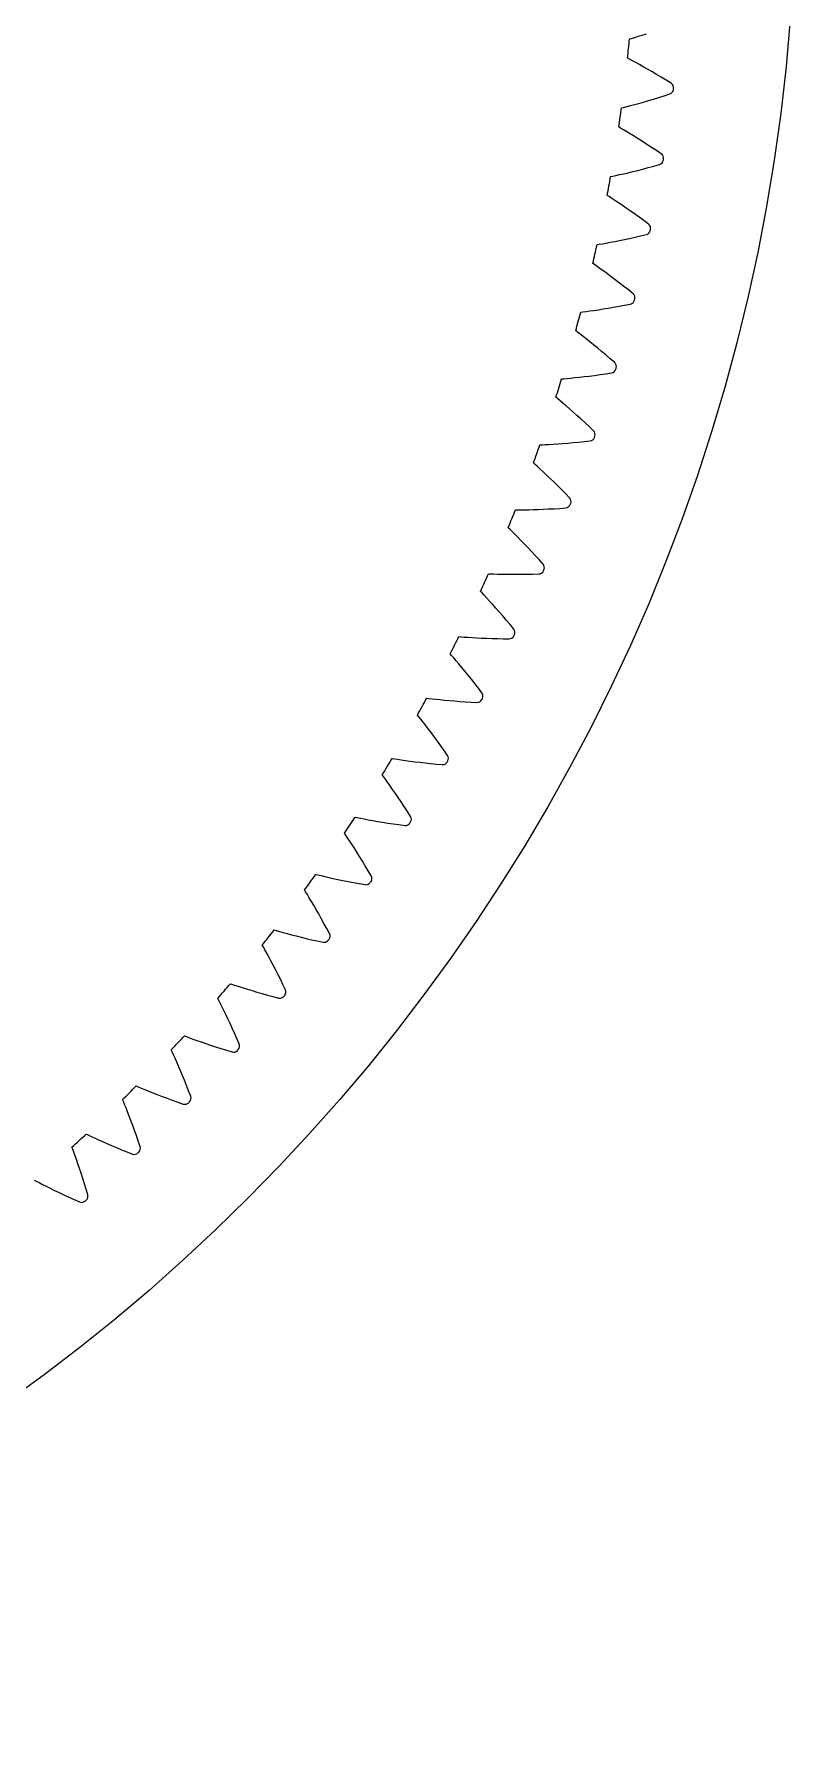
# Model space of a CAD drawing. Header units: millimetres. Extents: x -171 to 171, y -171 to 171.
# Drawn here: x 101.6 to 171.3, y -171.3 to -14.6 of the extents above; entities that cross this region are included whole.
import ezdxf

# ---------------------------------------------------------------- set-up
doc = ezdxf.new("R2010")
doc.units = ezdxf.units.MM

msp = doc.modelspace()

# ---------------------------------------------------------------- linework, layer by layer
at = {"layer": 'outer'}
msp.add_circle((0, 0), 171.326572, dxfattribs=at)
at = {"layer": 'output_ring'}
for p, q in [((156.108664, -14.988612), (156.30209, -14.931778)), ((156.30209, -14.931778), (156.584994, -14.847351)), ((156.584994, -14.847351), (156.915692, -14.746716)), ((156.915692, -14.746716), (157.281869, -14.632858)), ((157.281869, -14.632858), (157.676943, -14.507181)), ((156.108322, -16.837256), (155.930296, -16.742649)), ((156.36844, -16.976902), (156.108322, -16.837256)), ((156.672111, -17.142047), (156.36844, -16.976902)), ((157.007873, -17.327285), (156.672111, -17.142047)), ((157.369561, -17.529917), (157.007873, -17.327285)), ((157.753208, -17.748336), (157.369561, -17.529917)), ((158.156, -17.981501), (157.753208, -17.748336)), ((158.575813, -18.228694), (158.156, -17.981501)), ((159.010972, -18.489405), (158.575813, -18.228694)), ((159.460114, -18.763262), (159.010972, -18.489405)), ((159.922187, -19.049262), (159.460114, -18.763262)), ((158.298534, -20.497504), (158.783673, -20.349265)), ((158.783673, -20.349265), (159.285549, -20.191634)), ((159.285549, -20.191634), (159.802899, -20.025333)), ((155.372999, -21.302693), (155.568569, -21.253744)), ((155.568569, -21.253744), (155.854663, -21.180852)), ((155.854663, -21.180852), (156.189167, -21.093701)), ((156.189167, -21.093701), (156.559658, -20.994776)), ((156.559658, -20.994776), (156.9595, -20.885213)), ((156.9595, -20.885213), (157.384457, -20.765616)), ((157.384457, -20.765616), (157.831547, -20.636318)), ((157.831547, -20.636318), (158.298534, -20.497504)), ((155.297739, -23.149804), (155.123694, -23.04806)), ((155.551985, -23.299877), (155.297739, -23.149804)), ((155.848713, -23.477193), (155.551985, -23.299877)), ((156.176693, -23.675886), (155.848713, -23.477193)), ((156.529872, -23.893008), (156.176693, -23.675886)), ((156.904353, -24.126796), (156.529872, -23.893008)), ((157.297364, -24.376092), (156.904353, -24.126796)), ((157.706815, -24.640095), (157.297364, -24.376092)), ((158.131051, -24.918227), (157.706815, -24.640095)), ((158.568726, -25.210062), (158.131051, -24.918227)), ((157.828567, -26.767348), (158.336418, -26.630186)), ((158.336418, -26.630186), (158.860083, -26.484987)), ((159.018829, -25.514552), (158.568726, -25.210062)), ((154.382056, -27.581773), (154.579449, -27.540791)), ((154.579449, -27.540791), (154.868262, -27.479552)), ((154.868262, -27.479552), (155.206023, -27.406029)), ((155.206023, -27.406029), (155.580219, -27.322199)), ((155.580219, -27.322199), (155.984173, -27.228931)), ((155.984173, -27.228931), (156.413627, -27.126653)), ((156.413627, -27.126653), (156.865589, -27.01558)), ((156.865589, -27.01558), (157.337819, -26.895805)), ((157.337819, -26.895805), (157.828567, -26.767348)), ((154.232003, -29.424317), (154.062224, -29.315604)), ((154.479958, -29.584571), (154.232003, -29.424317)), ((154.769257, -29.773765), (154.479958, -29.584571)), ((155.088915, -29.985587), (154.769257, -29.773765)), ((155.433005, -30.216844), (155.088915, -29.985587)), ((155.797703, -30.465616), (155.433005, -30.216844)), ((156.180289, -30.730634), (155.797703, -30.465616)), ((156.578705, -31.011013), (156.180289, -30.730634)), ((156.991321, -31.306109), (156.578705, -31.011013)), ((157.41681, -31.615441), (156.991321, -31.306109)), ((157.127141, -33.024984), (157.65626, -32.901126)), ((157.854203, -31.937922), (157.41681, -31.615441)), ((153.137464, -33.815537), (153.336356, -33.782588)), ((153.336356, -33.782588), (153.627413, -33.733104)), ((153.627413, -33.733104), (153.967877, -33.673328)), ((153.967877, -33.673328), (154.345162, -33.604732)), ((154.345162, -33.604732), (154.752564, -33.527911)), ((154.752564, -33.527911), (155.185811, -33.443121)), ((155.185811, -33.443121), (155.641903, -33.350455)), ((155.641903, -33.350455), (156.118598, -33.249916)), ((156.118598, -33.249916), (156.614148, -33.141453)), ((156.614148, -33.141453), (157.127141, -33.024984)), ((152.912865, -35.650486), (152.74763, -35.534982)), ((153.154121, -35.820657), (152.912865, -35.650486)), ((153.435515, -36.02142), (153.154121, -35.820657)), ((153.746326, -36.246022), (153.435515, -36.02142)), ((154.080762, -36.491033), (153.746326, -36.246022)), ((154.435079, -36.75438), (154.080762, -36.491033)), ((154.806611, -37.034686), (154.435079, -36.75438)), ((155.193336, -37.33098), (154.806611, -37.034686)), ((155.593655, -37.642555), (155.193336, -37.33098)), ((156.006258, -37.968876), (155.593655, -37.642555)), ((156.430223, -38.308818), (156.006258, -37.968876)), ((151.641268, -39.993742), (151.841331, -39.96888)), ((151.841331, -39.96888), (152.134155, -39.931232)), ((152.134155, -39.931232), (152.476761, -39.885303)), ((152.476761, -39.885303), (152.856516, -39.832053)), ((152.856516, -39.832053), (153.266697, -39.771805)), ((153.266697, -39.771805), (153.703024, -39.704642)), ((153.703024, -39.704642), (154.162496, -39.630536)), ((154.162496, -39.630536), (154.642875, -39.549398)), ((154.642875, -39.549398), (155.142413, -39.461106)), ((155.142413, -39.461106), (155.659705, -39.365522)), ((155.659705, -39.365522), (156.193408, -39.263209)), ((151.34249, -41.818082), (151.182073, -41.695976)), ((151.576653, -41.99789), (151.34249, -41.818082)), ((151.849679, -42.209891), (151.576653, -41.99789)), ((152.151133, -42.446905), (151.849679, -42.209891)), ((152.475365, -42.705268), (152.151133, -42.446905)), ((152.818718, -42.982758), (152.475365, -42.705268)), ((153.178585, -43.277889), (152.818718, -42.982758)), ((153.552985, -43.589613), (153.178585, -43.277889)), ((153.940348, -43.917155), (153.552985, -43.589613)), ((154.339388, -44.259929), (153.940348, -43.917155)), ((154.749229, -44.616773), (154.339388, -44.259929)), ((149.895925, -46.106237), (150.096832, -46.089503)), ((150.096832, -46.089503), (150.390941, -46.063753)), ((150.390941, -46.063753), (150.735127, -46.031746)), ((150.735127, -46.031746), (151.116728, -45.99393)), ((151.116728, -45.99393), (151.529013, -45.950354)), ((151.529013, -45.950354), (151.967703, -45.900929)), ((151.967703, -45.900929), (152.429802, -45.845504)), ((152.429802, -45.845504), (152.913074, -45.7839)), ((152.913074, -45.7839), (153.41578, -45.715925)), ((153.41578, -45.715925), (153.93652, -45.641383)), ((153.93652, -45.641383), (154.473931, -45.560783)), ((149.523461, -47.91697), (149.368123, -47.788464)), ((149.750144, -48.10612), (149.523461, -47.91697)), ((150.014355, -48.329012), (149.750144, -48.10612)), ((150.305956, -48.578047), (150.014355, -48.329012)), ((150.619451, -48.849338), (150.305956, -48.578047)), ((150.951277, -49.140514), (150.619451, -48.849338)), ((151.298888, -49.449987), (150.951277, -49.140514)), ((151.660348, -49.776628), (151.298888, -49.449987)), ((152.034118, -50.119599), (151.660348, -49.776628)), ((152.41894, -50.478262), (152.034118, -50.119599)), ((152.813982, -50.851422), (152.41894, -50.478262)), ((147.904304, -52.14298), (148.105724, -52.134402)), ((148.105724, -52.134402), (148.400634, -52.120591)), ((148.400634, -52.120591), (148.745835, -52.10256)), ((148.745835, -52.10256), (149.128655, -52.080239)), ((149.128655, -52.080239), (149.542367, -52.053407)), ((149.542367, -52.053407), (149.9827, -52.021801)), ((149.9827, -52.021801), (150.446665, -51.985148)), ((150.446665, -51.985148), (150.932037, -51.943179)), ((150.932037, -51.943179), (151.437085, -51.895633)), ((151.437085, -51.895633), (151.960418, -51.842255)), ((151.960418, -51.842255), (152.500654, -51.7835)), ((147.458764, -53.937131), (147.308762, -53.802435)), ((147.677596, -54.135312), (147.458764, -53.937131)), ((147.932557, -54.368728), (147.677596, -54.135312)), ((148.213826, -54.629376), (147.932557, -54.368728)), ((148.516069, -54.913149), (148.213826, -54.629376)), ((148.835823, -55.217533), (148.516069, -54.913149)), ((149.170607, -55.540839), (148.835823, -55.217533)), ((149.518532, -55.881859), (149.170607, -55.540839)), ((149.878097, -56.239696), (149.518532, -55.881859)), ((150.248067, -56.61366), (149.878097, -56.239696)), ((148.703019, -58.017116), (149.209579, -57.990076)), ((149.209579, -57.990076), (149.734645, -57.957951)), ((149.734645, -57.957951), (150.276819, -57.921137)), ((150.627663, -57.002523), (150.248067, -56.61366)), ((145.669676, -58.094052), (145.871278, -58.093643)), ((145.871278, -58.093643), (146.166506, -58.091796)), ((146.166506, -58.091796), (146.512154, -58.087768)), ((146.512154, -58.087768), (146.895564, -58.08098)), ((146.895564, -58.08098), (147.310024, -58.070936)), ((147.310024, -58.070936), (147.751276, -58.0572)), ((147.751276, -58.0572), (148.216345, -58.03938)), ((148.216345, -58.03938), (148.703019, -58.017116)), ((145.151794, -59.868674), (145.007374, -59.728009)), ((145.362414, -60.07556), (145.151794, -59.868674)), ((145.607706, -60.319117), (145.362414, -60.07556)), ((145.878181, -60.590949), (145.607706, -60.319117)), ((146.168677, -60.886737), (145.878181, -60.590949)), ((146.475832, -61.20383), (146.168677, -60.886737)), ((146.797239, -61.540437), (146.475832, -61.20383)), ((147.131058, -61.895278), (146.797239, -61.540437)), ((147.475826, -62.267392), (147.131058, -61.895278)), ((147.830337, -62.656042), (147.475826, -62.267392)), ((148.193862, -63.059969), (147.830337, -62.656042)), ((143.195714, -63.949676), (143.397167, -63.957438)), ((143.397167, -63.957438), (143.692227, -63.967556)), ((143.692227, -63.967556), (144.037754, -63.977539)), ((144.037754, -63.977539), (144.421124, -63.986294)), ((144.421124, -63.986294), (144.835651, -63.993055)), ((144.835651, -63.993055), (145.277097, -63.997212)), ((145.277097, -63.997212), (145.742506, -63.998254)), ((145.742506, -63.998254), (146.229683, -63.995731)), ((146.229683, -63.995731), (146.736922, -63.989242)), ((146.736922, -63.989242), (147.262859, -63.978422)), ((147.262859, -63.978422), (147.806079, -63.96361)), ((142.606339, -65.701852), (142.467738, -65.555451)), ((142.808402, -65.917104), (142.606339, -65.701852)), ((143.043623, -66.170402), (142.808402, -65.917104)), ((143.302859, -66.452972), (143.043623, -66.170402)), ((143.581129, -66.760289), (143.302859, -66.452972)), ((143.875182, -67.089569), (143.581129, -66.760289)), ((144.182683, -67.438925), (143.875182, -67.089569)), ((144.501848, -67.807002), (144.182683, -67.438925)), ((144.831253, -68.192782), (144.501848, -67.807002)), ((145.169722, -68.59548), (144.831253, -68.192782)), ((145.516579, -69.013807), (145.169722, -68.59548)), ((140.486481, -69.70023), (140.687454, -69.71615)), ((140.687454, -69.71615), (140.981862, -69.738217)), ((140.981862, -69.738217), (141.3267, -69.762195)), ((141.3267, -69.762195), (141.709401, -69.786479)), ((141.709401, -69.786479), (142.123313, -69.810033)), ((142.123313, -69.810033), (142.564228, -69.832077)), ((142.564228, -69.832077), (143.029213, -69.851979)), ((143.029213, -69.851979), (143.516091, -69.869201)), ((143.516091, -69.869201), (144.023177, -69.883273)), ((144.023177, -69.883273), (144.54912, -69.893776)), ((144.54912, -69.893776), (145.092494, -69.900991)), ((139.826583, -71.427082), (139.694029, -71.275185)), ((140.019757, -71.650346), (139.826583, -71.427082)), ((140.244519, -71.912968), (140.019757, -71.650346)), ((140.492091, -72.205812), (140.244519, -71.912968)), ((140.757678, -72.524154), (140.492091, -72.205812)), ((141.038145, -72.86508), (140.757678, -72.524154)), ((141.331236, -73.226611), (141.038145, -72.86508)), ((141.635222, -73.60732), (141.331236, -73.226611)), ((141.948722, -74.006132), (141.635222, -73.60732)), ((142.270594, -74.422216), (141.948722, -74.006132)), ((142.600213, -74.854256), (142.270594, -74.422216)), ((137.54643, -75.336268), (137.746592, -75.360319)), ((137.746592, -75.360319), (138.039864, -75.394299)), ((138.039864, -75.394299), (138.383447, -75.432232)), ((138.383447, -75.432232), (138.764849, -75.472005)), ((138.764849, -75.472005), (139.177467, -75.512314)), ((139.177467, -75.512314), (139.617126, -75.552208)), ((139.617126, -75.552208), (140.080923, -75.590937)), ((140.080923, -75.590937), (140.566703, -75.627876)), ((140.566703, -75.627876), (141.072802, -75.662487)), ((141.072802, -75.662487), (141.597888, -75.694295)), ((141.597888, -75.694295), (142.140523, -75.723524)), ((136.817091, -77.034958), (136.690802, -76.877813)), ((137.001059, -77.265867), (136.817091, -77.034958)), ((137.214994, -77.537382), (137.001059, -77.265867)), ((137.450495, -77.840018), (137.214994, -77.537382)), ((137.702962, -78.168862), (137.450495, -77.840018)), ((137.969383, -78.520874), (137.702962, -78.168862)), ((138.247581, -78.893985), (137.969383, -78.520874)), ((138.53589, -79.286701), (138.247581, -78.893985)), ((138.83297, -79.697891), (138.53589, -79.286701)), ((139.137715, -80.126676), (138.83297, -79.697891)), ((134.38039, -80.848528), (134.579413, -80.88067)), ((134.579413, -80.88067), (134.871067, -80.926508)), ((134.871067, -80.926508), (135.212831, -80.978334)), ((135.212831, -80.978334), (135.592308, -81.033531)), ((135.592308, -81.033531), (136.002953, -81.090528)), ((136.002953, -81.090528), (136.440634, -81.148207)), ((136.440634, -81.148207), (136.90248, -81.2057)), ((136.90248, -81.2057), (137.386364, -81.262295)), ((137.386364, -81.262295), (137.890645, -81.317387)), ((137.890645, -81.317387), (138.41401, -81.370449)), ((138.41401, -81.370449), (138.955015, -81.421645)), ((139.449555, -80.571719), (139.137715, -80.126676)), ((133.58281, -82.516266), (133.462993, -82.354132)), ((133.757269, -82.75444), (133.58281, -82.516266)), ((133.960024, -83.034402), (133.757269, -82.75444)), ((134.183068, -83.346334), (133.960024, -83.034402)), ((134.422001, -83.685138), (134.183068, -83.346334)), ((134.673937, -84.047658), (134.422001, -83.685138)), ((134.936787, -84.431737), (134.673937, -84.047658)), ((135.208943, -84.835814), (134.936787, -84.431737)), ((135.489116, -85.258705), (135.208943, -84.835814)), ((135.776234, -85.699489), (135.489116, -85.258705)), ((136.069782, -86.156804), (135.776234, -85.699489)), ((130.129053, -87.862), (130.015904, -87.695143)), ((130.993563, -86.227954), (131.19112, -86.268136)), ((131.19112, -86.268136), (131.480677, -86.325755)), ((131.480677, -86.325755), (131.82006, -86.391388)), ((131.82006, -86.391388), (132.196988, -86.461918)), ((132.196988, -86.461918), (132.604986, -86.53551)), ((132.604986, -86.53551), (133.03997, -86.610879)), ((133.03997, -86.610879), (133.499107, -86.687042)), ((133.499107, -86.687042), (133.9803, -86.7632)), ((133.9803, -86.7632), (134.481934, -86.838683)), ((134.481934, -86.838683), (135.002719, -86.912911)), ((135.002719, -86.912911), (135.541204, -86.985989)), ((130.293716, -88.107048), (130.129053, -87.862)), ((130.484959, -88.394997), (130.293716, -88.107048)), ((130.695178, -88.715711), (130.484959, -88.394997)), ((130.920185, -89.063921), (130.695178, -88.715711)), ((131.157223, -89.436352), (130.920185, -89.063921)), ((131.404292, -89.830768), (131.157223, -89.436352)), ((131.659849, -90.245542), (131.404292, -89.830768)), ((131.922653, -90.67944), (131.659849, -90.245542)), ((132.191673, -91.131497), (131.922653, -90.67944)), ((127.391514, -91.465708), (127.587281, -91.513863)), ((127.587281, -91.513863), (127.874264, -91.583169)), ((127.874264, -91.583169), (128.210709, -91.662502)), ((128.210709, -91.662502), (128.584469, -91.748249)), ((128.584469, -91.748249), (128.989149, -91.838315)), ((128.989149, -91.838315), (129.420722, -91.93125)), ((129.420722, -91.93125), (129.876395, -92.025957)), ((129.876395, -92.025957), (130.354106, -92.121553)), ((130.354106, -92.121553), (130.852269, -92.217304)), ((130.852269, -92.217304), (131.369618, -92.312575)), ((131.369618, -92.312575), (131.9047, -92.407416)), ((132.466447, -91.600333), (132.191673, -91.131497)), ((126.461493, -93.063376), (126.3552, -92.892072)), ((126.61609, -93.314897), (126.461493, -93.063376)), ((126.795508, -93.610359), (126.61609, -93.314897)), ((126.992557, -93.939329), (126.795508, -93.610359)), ((127.203267, -94.296371), (126.992557, -93.939329)), ((127.425017, -94.678103), (127.203267, -94.296371)), ((127.655899, -95.082207), (127.425017, -94.678103)), ((127.894438, -95.506997), (127.655899, -95.082207)), ((128.139442, -95.951189), (127.894438, -95.506997)), ((123.580161, -96.553183), (123.773816, -96.609232)), ((123.773816, -96.609232), (124.057755, -96.690112)), ((124.057755, -96.690112), (124.390708, -96.783014)), ((124.390708, -96.783014), (124.760686, -96.883838)), ((124.760686, -96.883838), (125.161384, -96.99023)), ((125.161384, -96.99023), (125.588836, -97.100579)), ((125.588836, -97.100579), (126.040296, -97.213674)), ((128.389921, -96.413777), (128.139442, -95.951189)), ((128.645469, -96.893362), (128.389921, -96.413777)), ((122.586158, -98.11185), (122.486894, -97.936378)), ((122.730435, -98.369429), (122.586158, -98.11185)), ((122.897731, -98.67192), (122.730435, -98.369429)), ((123.081287, -99.008605), (122.897731, -98.67192)), ((126.040296, -97.213674), (126.513741, -97.328551)), ((126.513741, -97.328551), (127.007614, -97.444411)), ((127.007614, -97.444411), (127.520678, -97.56057)), ((127.520678, -97.56057), (128.051476, -97.677018)), ((123.277355, -99.373893), (123.081287, -99.008605)), ((123.483453, -99.764297), (123.277355, -99.373893)), ((123.697769, -100.177426), (123.483453, -99.764297)), ((123.918896, -100.611534), (123.697769, -100.177426)), ((119.565767, -101.482023), (119.756991, -101.545874)), ((119.756991, -101.545874), (120.037419, -101.638194)), ((120.037419, -101.638194), (120.366333, -101.744513)), ((120.366333, -101.744513), (120.731922, -101.860247)), ((120.731922, -101.860247), (121.127979, -101.98279)), ((124.145698, -101.06529), (123.918896, -100.611534)), ((124.377225, -101.537649), (124.145698, -101.06529)), ((124.613127, -102.027197), (124.377225, -101.537649)), ((118.509414, -102.999126), (118.417343, -102.819776)), ((118.643134, -103.262341), (118.509414, -102.999126)), ((118.798034, -103.571362), (118.643134, -103.262341)), ((121.127979, -101.98279), (121.550608, -102.110371)), ((121.550608, -102.110371), (121.997114, -102.241669)), ((121.997114, -102.241669), (122.465515, -102.375638)), ((122.465515, -102.375638), (122.954287, -102.511418)), ((122.954287, -102.511418), (123.462221, -102.648274)), ((123.462221, -102.648274), (123.987865, -102.786136)), ((118.967795, -103.91521), (118.798034, -103.571362)), ((119.148898, -104.288143), (118.967795, -103.91521)), ((119.339006, -104.686579), (119.148898, -104.288143)), ((119.536403, -105.108054), (119.339006, -104.686579)), ((115.354926, -106.244127), (115.543405, -106.315675)), ((115.543405, -106.315675), (115.819862, -106.419284)), ((115.819862, -106.419284), (116.144197, -106.538845)), ((116.144197, -106.538845), (116.504795, -106.6693)), ((119.739757, -105.550767), (119.536403, -105.108054)), ((119.947984, -106.013342), (119.739757, -105.550767)), ((120.160177, -106.494695), (119.947984, -106.013342)), ((120.376047, -106.993401), (120.160177, -106.494695)), ((114.23796, -107.717175), (114.153233, -107.534241)), ((114.360903, -107.985592), (114.23796, -107.717175)), ((114.503152, -108.300638), (114.360903, -107.985592)), ((116.504795, -106.6693), (116.895561, -106.807793)), ((116.895561, -106.807793), (117.312672, -106.952396)), ((117.312672, -106.952396), (117.753491, -107.101681)), ((117.753491, -107.101681), (118.216078, -107.254523)), ((118.216078, -107.254523), (118.698945, -107.409998)), ((118.698945, -107.409998), (119.200916, -107.567326)), ((119.200916, -107.567326), (119.720541, -107.726378)), ((114.658839, -108.651082), (114.503152, -108.300638)), ((114.82468, -109.031049), (114.658839, -108.651082)), ((114.998485, -109.436862), (114.82468, -109.031049)), ((115.178639, -109.86599), (114.998485, -109.436862)), ((110.954557, -110.831673), (111.139982, -110.9108)), ((111.139982, -110.9108), (111.412013, -111.025527)), ((111.412013, -111.025527), (111.731237, -111.158134)), ((111.731237, -111.158134), (112.086252, -111.303096)), ((112.086252, -111.303096), (112.471084, -111.457311)), ((115.363885, -110.31658), (115.178639, -109.86599)), ((115.553194, -110.787213), (115.363885, -110.31658)), ((115.745706, -111.27677), (115.553194, -110.787213)), ((115.941188, -111.783815), (115.745706, -111.27677)), ((109.778813, -112.258245), (109.701569, -112.072028)), ((109.890777, -112.531424), (109.778813, -112.258245)), ((110.020142, -112.851975), (109.890777, -112.531424)), ((110.161499, -113.208441), (110.020142, -112.851975)), ((112.471084, -111.457311), (112.881993, -111.618699)), ((112.881993, -111.618699), (113.316399, -111.785725)), ((113.316399, -111.785725), (113.772412, -111.957188)), ((113.772412, -111.957188), (114.248582, -112.132104)), ((114.248582, -112.132104), (114.743765, -112.309646)), ((114.743765, -112.309646), (115.256517, -112.489625)), ((110.311806, -113.594816), (110.161499, -113.208441)), ((110.469021, -114.00734), (110.311806, -113.594816)), ((110.631637, -114.443416), (110.469021, -114.00734)), ((106.371891, -115.237122), (106.553957, -115.323699)), ((106.553957, -115.323699), (106.821114, -115.449356)), ((106.821114, -115.449356), (107.134702, -115.594791)), ((107.134702, -115.594791), (107.483551, -115.754021)), ((107.483551, -115.754021), (107.861817, -115.923704)), ((107.861817, -115.923704), (108.265848, -116.101612)), ((110.79847, -114.901143), (110.631637, -114.443416)), ((110.968552, -115.379062), (110.79847, -114.901143)), ((111.141066, -115.876018), (110.968552, -115.379062)), ((111.315839, -116.390568), (111.141066, -115.876018)), ((105.139299, -116.614875), (105.069665, -116.42568)), ((105.240101, -116.892367), (105.139299, -116.614875)), ((105.356369, -117.217898), (105.240101, -116.892367)), ((105.483164, -117.579799), (105.356369, -117.217898)), ((108.265848, -116.101612), (108.693128, -116.286106)), ((108.693128, -116.286106), (109.141818, -116.475908)), ((109.141818, -116.475908), (109.610509, -116.669978)), ((109.610509, -116.669978), (110.098089, -116.867441)), ((110.098089, -116.867441), (110.603127, -117.068052)), ((105.617689, -117.971948), (105.483164, -117.579799)), ((105.758058, -118.390504), (105.617689, -117.971948)), ((105.902868, -118.832812), (105.758058, -118.390504)), ((106.051014, -119.296924), (105.902868, -118.832812)), ((101.614455, -119.453238), (101.792863, -119.547122)), ((101.792863, -119.547122), (102.054709, -119.683502)), ((102.054709, -119.683502), (102.362145, -119.841526)), ((102.362145, -119.841526), (102.704254, -120.014762)), ((102.704254, -120.014762), (103.075333, -120.199636)), ((103.075333, -120.199636), (103.471823, -120.393771)), ((103.471823, -120.393771), (103.891275, -120.595429)), ((103.891275, -120.595429), (104.331904, -120.803259)), ((106.201588, -119.781343), (106.051014, -119.296924)), ((106.353821, -120.284882), (106.201588, -119.781343)), ((106.507598, -120.806092), (106.353821, -120.284882)), ((104.331904, -120.803259), (104.792345, -121.016163)), ((104.792345, -121.016163), (105.271523, -121.233223)), ((105.271523, -121.233223), (105.768016, -121.454136))]:
    msp.add_line(p, q, dxfattribs=at)
for centre, radius, start, end in [((0, 0), 156.826572, 353.87148, 354.515617), ((159.65163, -19.569792), 0.48, 288.369511, 353.011655), ((159.665663, -19.454966), 0.48, 353.052862, 57.695005), ((0, 0), 161.326572, 353.011655, 353.052862), ((0, 0), 156.826572, 351.548899, 352.193036), ((158.727399, -26.02369), 0.48, 286.04693, 350.689074), ((158.746074, -25.909527), 0.48, 350.730281, 55.372425), ((0, 0), 161.326572, 350.689074, 350.730281), ((0, 0), 156.826572, 349.226319, 349.870455), ((157.542379, -32.434831), 0.48, 283.724349, 348.366493), ((157.565666, -32.321519), 0.48, 348.4077, 53.049844), ((0, 0), 161.326572, 348.366493, 348.4077), ((0, 0), 156.826572, 346.903738, 347.547875), ((156.098518, -38.792682), 0.48, 281.401769, 346.043913), ((156.126377, -38.680406), 0.48, 346.08512, 50.727263), ((0, 0), 161.326572, 346.043913, 346.08512), ((0, 0), 156.826572, 344.581157, 345.225294), ((154.398188, -45.086796), 0.48, 279.079188, 343.721332), ((154.430574, -44.975742), 0.48, 343.762539, 48.404683), ((0, 0), 161.326572, 343.721332, 343.762539), ((0, 0), 156.826572, 342.258577, 342.902714), ((152.444181, -51.306834), 0.48, 276.756608, 341.398751), ((152.481042, -51.197183), 0.48, 341.439958, 46.082102), ((0, 0), 161.326572, 341.398751, 341.439958), ((0, 0), 156.826572, 339.935996, 340.580133), ((150.239709, -57.442574), 0.48, 274.434027, 339.076171), ((150.280983, -57.334507), 0.48, 339.117378, 43.759522), ((0, 0), 161.326572, 339.076171, 339.117378), ((0, 0), 156.826572, 337.613416, 338.257552), ((0, 0), 156.826572, 335.290835, 335.934972), ((147.788394, -63.483936), 0.48, 272.111446, 336.75359), ((147.834013, -63.377631), 0.48, 336.794797, 41.436941), ((0, 0), 161.326572, 336.75359, 336.794797), ((0, 0), 156.826572, 332.968254, 333.612391), ((145.094263, -69.420994), 0.48, 269.788866, 334.431009), ((145.144153, -69.316625), 0.48, 334.472216, 39.11436), ((0, 0), 161.326572, 334.431009, 334.472216), ((142.215821, -75.141732), 0.48, 332.149636, 36.79178), ((0, 0), 156.826572, 330.645674, 331.28981), ((142.161742, -75.243994), 0.48, 267.466285, 332.108429), ((0, 0), 161.326572, 332.108429, 332.149636), ((0, 0), 156.826572, 328.323093, 328.96723), ((138.99565, -80.943368), 0.48, 265.143704, 329.785848), ((0, 0), 161.326572, 329.785848, 329.827055), ((139.053828, -80.843382), 0.48, 329.827055, 34.469199), ((135.663371, -86.412206), 0.48, 327.504474, 32.146618), ((0, 0), 156.826572, 326.000512, 326.644649), ((135.601189, -86.509752), 0.48, 262.821124, 327.463268), ((0, 0), 161.326572, 327.463268, 327.504474), ((0, 0), 156.826572, 323.677932, 324.322068), ((131.983935, -91.934001), 0.48, 260.498543, 325.140687), ((0, 0), 161.326572, 325.140687, 325.181894), ((132.050019, -91.839055), 0.48, 325.181894, 29.824038), ((0, 0), 156.826572, 321.355351, 321.999488), ((128.219709, -97.115013), 0.48, 322.859313, 27.501457), ((128.149832, -97.207203), 0.48, 258.175962, 322.818106), ((0, 0), 161.326572, 322.818106, 322.859313), ((0, 0), 156.826572, 319.03277, 319.676907), ((124.105179, -102.320693), 0.48, 255.853382, 320.495526), ((0, 0), 161.326572, 320.495526, 320.536732), ((124.178735, -102.231411), 0.48, 320.536732, 25.178876), ((0, 0), 156.826572, 316.71019, 317.354326), ((119.856621, -107.266071), 0.48, 253.530801, 318.172945), ((0, 0), 161.326572, 318.172945, 318.214152), ((119.933735, -107.179843), 0.48, 318.214152, 22.856296), ((0, 0), 156.826572, 314.387609, 315.031746), ((115.411139, -112.035211), 0.48, 251.20822, 315.850364), ((0, 0), 161.326572, 315.850364, 315.891571), ((115.491685, -111.952179), 0.48, 315.891571, 20.533715), ((0, 0), 156.826572, 312.065028, 312.709165), ((110.776038, -116.620277), 0.48, 248.88564, 313.527784), ((0, 0), 161.326572, 313.527784, 313.568991), ((110.859882, -116.540577), 0.48, 313.568991, 18.211134), ((105.958931, -121.013737), 0.48, 246.563059, 311.205203), ((0, 0), 161.326572, 311.205203, 311.24641), ((106.045936, -120.9375), 0.48, 311.24641, 15.888554)]:
    msp.add_arc(centre, radius, start, end, dxfattribs=at)

doc.saveas('drawing.dxf')
